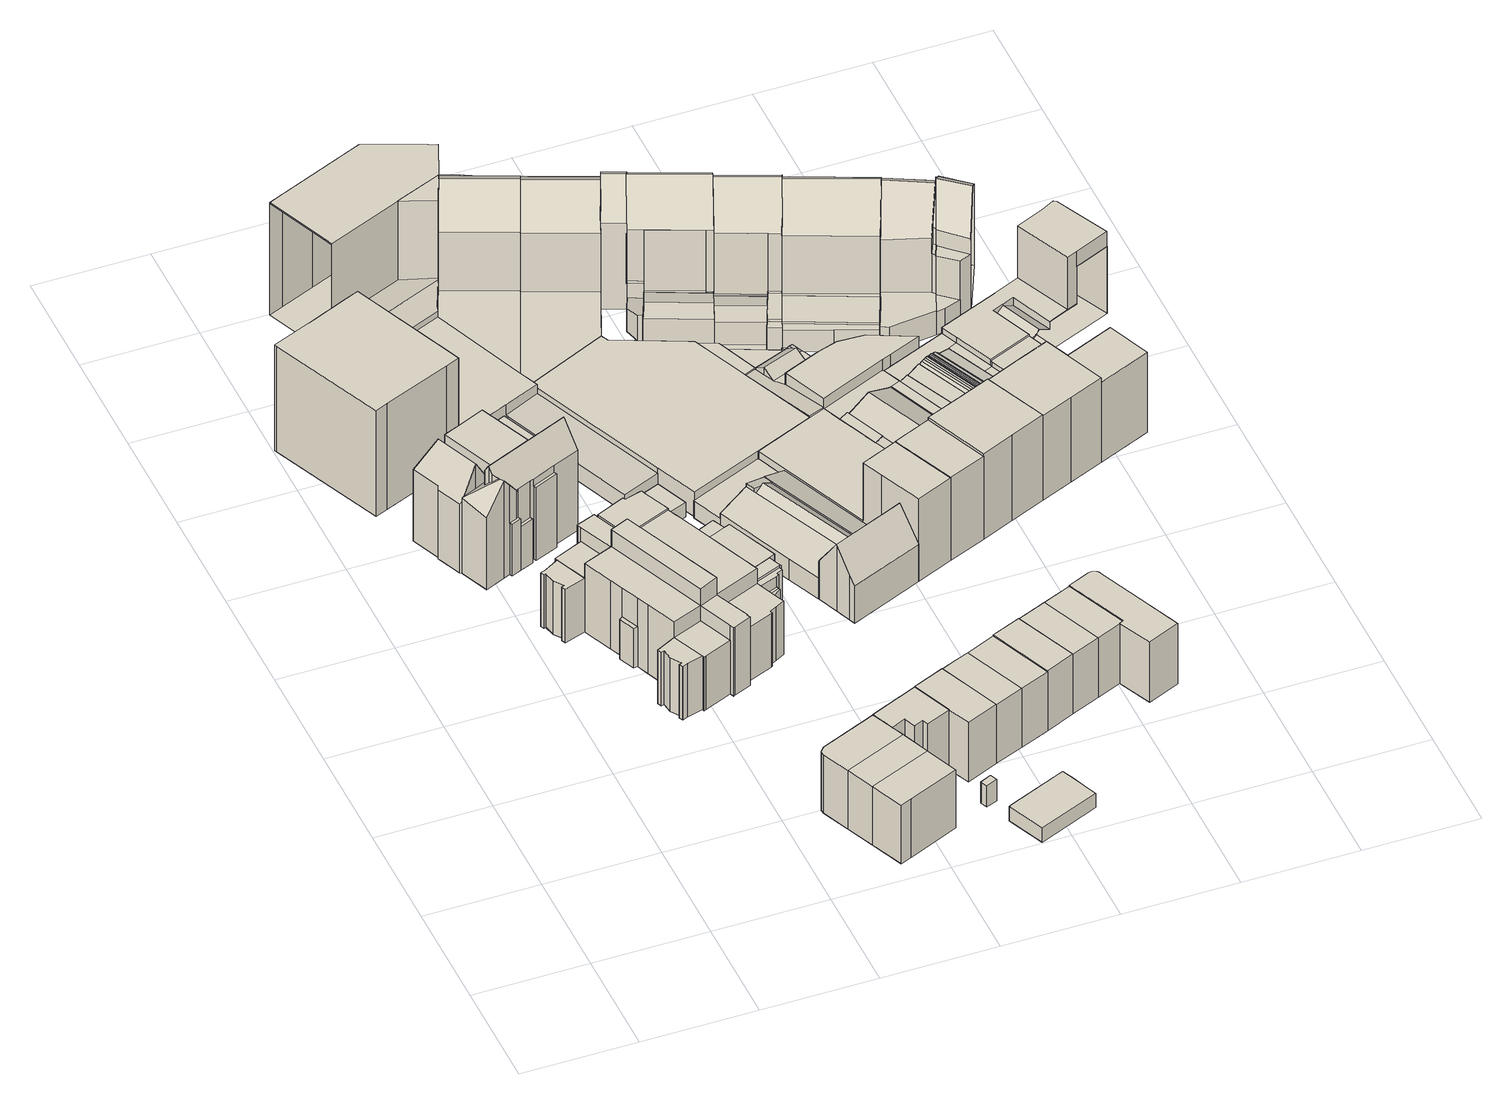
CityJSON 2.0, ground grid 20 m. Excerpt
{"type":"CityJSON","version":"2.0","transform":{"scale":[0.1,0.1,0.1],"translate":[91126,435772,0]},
"CityObjects":{
"building1":{"type":"Building","attributes":{"TerrainHeight":2.74,"bron_tex":"UltraCAM-X 10cm juni 2008","voll_tex":"complete","bron_geo":"Lidar 15-30 punten - nov. 2008","status":"1"},"geometry":[{"type":"MultiSurface","lod":"2","boundaries":[[[0,1,2,3,4,5,6,7]],[[8,9,10,11,12]],[[13,14,9,8]],[[15,16,17,18]],[[1,19,20,21,22,23,24,25,2]],[[26,27,28,29]],[[30,31,32,33]],[[34,35,36]],[[13,8,12]],[[35,37,38,36]],[[34,39,40,41,42,37,35]],[[43,44,45,46]],[[47,48,49,50,51]],[[52,53,54,55,56,57,58,59,60,61,62,63,64,65,66,67]],[[68,7,69,70]],[[0,68,71,72]],[[7,6,38,69]],[[5,4,43,46]],[[4,3,73,74]],[[3,2,75,73]],[[1,0,72,76]],[[20,10,26,77]],[[10,9,78,67]],[[9,14,52,78]],[[14,13,53,52]],[[18,17,61,60]],[[17,16,62,61]],[[16,15,63,62]],[[2,25,59,75]],[[25,24,60,59]],[[24,23,15,18]],[[23,22,64,63]],[[22,21,30,33]],[[21,20,11]],[[79,19,80]],[[19,1,76,80]],[[29,28,31,30]],[[28,27,66,81]],[[27,26,67,66]],[[33,32,65,64]],[[32,31,81,65]],[[34,36,82,57]],[[13,83,42]],[[70,37,84,71]],[[37,83,84]],[[42,41,54,53]],[[41,40,55,54]],[[40,39,56,55]],[[39,34,57,56]],[[45,44,58,85]],[[44,43,74,58]],[[47,51,86,82]],[[51,50,85,86]],[[50,49,46,45]],[[49,48,6,5]],[[48,47,36,38]]]}]},
"building2":{"type":"Building","attributes":{"TerrainHeight":2.88,"bron_tex":"UltraCAM-X 10cm juni 2008","voll_tex":"complete","bron_geo":"Lidar 15-30 punten - nov. 2008","status":"1"},"geometry":[{"type":"MultiSurface","lod":"2","boundaries":[[[87,88,89,90,91,92,93,94,95]],[[96,97,98,99,100,101,102,103]],[[104,105,106,107,108,109,110,111,112,113,114,115,116]],[[95,94,117,118]],[[94,93,119,104]],[[93,92,97,96]],[[92,91,111,120]],[[91,90,112,111]],[[90,89,113,112]],[[89,88,114,113]],[[88,87,115,114]],[[96,103,105,119]],[[102,101,121,122]],[[101,100,123,124]],[[100,99,125,126]],[[99,98,127,128]],[[98,97,120,110]]]}]},
"building3":{"type":"Building","attributes":{"TerrainHeight":2.87,"bron_tex":"UltraCAM-X 10cm juni 2008","voll_tex":"complete","bron_geo":"Lidar 15-30 punten - nov. 2008","status":"1"},"geometry":[{"type":"MultiSurface","lod":"2","boundaries":[[[129,130,131,132,133,134,135,136]],[[137,138,139,140,141,142,143,144]],[[131,130,144,143]],[[130,129,137,144]],[[129,136,138,137]],[[135,134,140,139]],[[133,132,142,141]],[[132,131,143,142]]]}]},
"building4":{"type":"Building","attributes":{"TerrainHeight":2.83,"bron_tex":"UltraCAM-X 10cm juni 2008","voll_tex":"complete","bron_geo":"Lidar 15-30 punten - nov. 2008","status":"1"},"geometry":[{"type":"MultiSurface","lod":"2","boundaries":[[[134,133,145,146]],[[141,140,147,148]],[[134,146,147,140]],[[145,133,141,148]]]}]},
"building5":{"type":"Building","attributes":{"TerrainHeight":2.82,"bron_tex":"UltraCAM-X 10cm juni 2008","voll_tex":"complete","bron_geo":"Lidar 15-30 punten - nov. 2008","status":"1"},"geometry":[{"type":"MultiSurface","lod":"2","boundaries":[[[146,145,149,150,151]],[[148,147,152,153,154]],[[146,151,152,147]],[[151,150,153,152]],[[150,149,154,153]],[[149,145,148,154]]]}]},
"building6":{"type":"Building","attributes":{"TerrainHeight":1.58,"bron_tex":"UltraCAM-X 10cm juni 2008","voll_tex":"complete","bron_geo":"Lidar 15-30 punten - nov. 2008","status":"1"},"geometry":[{"type":"MultiSurface","lod":"2","boundaries":[[[155,156,157,158]],[[159,160,161,162,163,164,165]],[[166,167,168,169,170,171,172,173,174,175]],[[176,177,178,179,180,181,182,183]],[[184,185,186,187,188,189,190,191,192,193]],[[194,195,196,197,198,199]],[[200,201,202,203,204]],[[205,206,207,208,209]],[[210,211,212,213,214,215,216]],[[217,218,219,220,221]],[[222,223,224,225,226,227,228,229,230,231,232,233]],[[234,235,236,237,238,239,240,241]],[[242,243,244,245,246,247,248,249,250,195,194,251]],[[252,253,254,255,256,257,258,259,260,261]],[[262,263,264,265]],[[266,267,268,269,270,271]],[[272,273,274,275,276,277,278,279,280]],[[281,282,283,284,285]],[[286,287,288,289,290,291,292,293,294,295]],[[206,296,297,298,299,207]],[[296,300,301,302,303,304]],[[305,306,307,308,309]],[[310,305,309,311]],[[312,313,314,315,316,317,318,319,320,321,322,323,324,325,326,327,328,329,330,331,332,333,334,335,336,337,338,339,340,341,342,343,344,345,346,347,348,349,350,351,352,353,354,355,356,357,358,359,360,361,362,363,364,365,366,367,368,369,370,371,372,373,374,375,376,377,378,379,380,381,382,383,384,385,386,387,388,389,390,391,392,393,394,395,396,397,398,399,400,401,402,403,404,405,406,407,408,409,410,411]],[[217,221,360,359]],[[221,220,361,360]],[[220,219,362,361]],[[219,218,363,362]],[[155,158,269,268]],[[158,157,223,222]],[[157,156,176,183]],[[156,155,241,240]],[[159,165,337,336]],[[165,164,338,337]],[[164,163,339,338]],[[163,162,340,339]],[[162,161,341,340]],[[161,160,342,341]],[[175,174,359,412]],[[174,173,218,217]],[[173,172,364,363]],[[172,171,365,364]],[[171,170,366,365]],[[170,169,367,366]],[[169,168,368,367]],[[168,167,369,368]],[[295,294,347,346]],[[294,293,348,347]],[[293,292,349,348]],[[292,291,350,349]],[[291,290,310,311]],[[290,289,355,354]],[[289,288,356,355]],[[288,287,357,356]],[[183,182,167,166]],[[182,181,370,369]],[[181,180,371,370]],[[180,179,372,371]],[[179,178,373,372]],[[178,177,374,373]],[[177,176,199,198]],[[207,299,336,335]],[[299,298,160,159]],[[298,297,343,342]],[[297,413,304]],[[184,193,321,320]],[[193,192,322,321]],[[192,191,323,322]],[[191,190,212,211]],[[190,189,330,329]],[[189,188,331,330]],[[188,187,332,331]],[[187,186,333,332]],[[233,232,319,414]],[[232,231,320,319]],[[231,230,185,184]],[[230,229,206,205]],[[229,228,296,206]],[[228,227,300,296]],[[227,226,287,286]],[[226,225,358,357]],[[225,224,412,358]],[[224,223,166,175]],[[234,241,203,202]],[[240,239,194,199]],[[239,238,389,388]],[[238,237,390,389]],[[237,236,265,264]],[[236,235,394,393]],[[235,234,395,394]],[[304,303,344,343]],[[303,302,345,344]],[[302,301,346,345]],[[301,300,286,295]],[[198,197,375,374]],[[197,196,376,375]],[[196,195,377,376]],[[200,204,406,405]],[[202,201,260,259]],[[201,200,405,404]],[[205,209,186,185]],[[209,208,334,333]],[[208,207,335,334]],[[242,251,387,386]],[[251,194,388,387]],[[195,250,378,377]],[[250,249,379,378]],[[249,248,380,379]],[[248,247,381,380]],[[247,246,382,381]],[[246,245,383,382]],[[245,244,384,383]],[[244,243,385,384]],[[243,242,386,385]],[[252,261,403,402]],[[261,260,404,403]],[[259,258,396,395]],[[258,257,397,396]],[[257,256,398,397]],[[256,255,399,398]],[[255,254,400,399]],[[254,253,401,400]],[[253,252,402,401]],[[262,265,393,392]],[[264,263,391,390]],[[263,262,392,391]],[[266,271,408,407]],[[271,270,409,408]],[[268,267,204,203]],[[267,266,407,406]],[[272,280,410,409]],[[280,279,411,410]],[[279,278,312,411]],[[278,277,313,312]],[[277,276,314,313]],[[276,275,282,281]],[[275,274,414,318]],[[274,273,222,233]],[[273,272,270,269]],[[281,285,315,314]],[[285,284,316,315]],[[284,283,317,316]],[[283,282,318,317]],[[309,308,351,415]],[[308,307,352,351]],[[307,306,353,352]],[[306,305,416,353]],[[311,309,415,350]],[[305,310,354,416]],[[210,216,325,324]],[[216,215,326,325]],[[215,214,327,326]],[[214,213,328,327]],[[213,212,329,328]],[[211,210,324,323]]]}]},
"building7":{"type":"Building","attributes":{"TerrainHeight":2.75,"bron_tex":"UltraCAM-X 10cm juni 2008","voll_tex":"complete","bron_geo":"Lidar 15-30 punten - nov. 2008","status":"1"},"geometry":[{"type":"MultiSurface","lod":"2","boundaries":[[[417,418,419,420,421,422,423,424,425]],[[138,426,427,428,429,430,431,432,139]],[[417,425,426,138]],[[423,422,429,428]],[[422,421,430,429]],[[421,420,431,430]],[[420,419,432,431]],[[419,418,139,432]],[[418,417,136,135]]]}]},
"building8":{"type":"Building","attributes":{"TerrainHeight":0.31,"bron_tex":"UltraCAM-X 10cm juni 2008","voll_tex":"complete","bron_geo":"Lidar 15-30 punten - nov. 2008","status":"1"},"geometry":[{"type":"MultiSurface","lod":"2","boundaries":[[[433,434,435,436,437,438,439,440,441,442,443,444,445,446]],[[447,448,449]],[[450,451,452,453,454]],[[451,455,456,457,452]],[[458,459,106,105,460,461,462,463,464,465,466,467,468,469]],[[453,452,470,471]],[[451,450,472,473]],[[452,457,459,470]],[[457,456,122,474]],[[456,455,103,102]],[[455,451,473,475]],[[433,446,462,461]],[[446,445,463,462]],[[445,444,464,463]],[[444,443,465,464]],[[443,442,466,465]],[[442,441,467,466]],[[441,440,468,467]],[[440,439,469,468]],[[439,438,458,469]],[[438,437,476,458]],[[436,435,450,454]],[[435,434,477,478]],[[434,433,479,477]],[[447,449,437,436]],[[449,448,471,476]],[[448,447,454,453]]]}]},
"building9":{"type":"Building","attributes":{"TerrainHeight":2.5,"bron_tex":"UltraCAM-X 10cm juni 2008","voll_tex":"complete","bron_geo":"Lidar 15-30 punten - nov. 2008","status":"1"},"geometry":[{"type":"MultiSurface","lod":"2","boundaries":[[[480,481,482,483,484]],[[485,486,487,488,489]],[[480,484,486,485]],[[484,483,487,486]],[[483,482,488,487]],[[482,481,489,488]],[[481,480,485,489]]]}]},
"building10":{"type":"Building","attributes":{"TerrainHeight":2.73,"bron_tex":"UltraCAM-X 10cm juni 2008","voll_tex":"complete","bron_geo":"Lidar 15-30 punten - nov. 2008","status":"1"},"geometry":[{"type":"MultiSurface","lod":"2","boundaries":[[[127,490,491,492,128]],[[109,493,494,495,110]],[[492,491,494,493]],[[491,490,495,494]],[[490,127,110,495]]]}]},
"building11":{"type":"Building","attributes":{"TerrainHeight":2.51,"bron_tex":"UltraCAM-X 10cm juni 2008","voll_tex":"complete","bron_geo":"Lidar 15-30 punten - nov. 2008","status":"1"},"geometry":[{"type":"MultiSurface","lod":"2","boundaries":[[[496,497,498,499]],[[500,501,502,503]],[[496,499,502,501]],[[499,498,503,502]],[[498,497,500,503]],[[497,496,501,500]]]}]},
"building12":{"type":"Building","attributes":{"TerrainHeight":2.62,"bron_tex":"UltraCAM-X 10cm juni 2008","voll_tex":"complete","bron_geo":"Lidar 15-30 punten - nov. 2008","status":"1"},"geometry":[{"type":"MultiSurface","lod":"2","boundaries":[[[504,505,506,507,508,509]],[[426,510,511,512,428,427]],[[504,509,510,426]],[[509,508,513,514]],[[508,507,512,511]],[[507,506,428,512]],[[506,505,424,423]],[[505,504,425,424]]]}]},
"building13":{"type":"Building","attributes":{"TerrainHeight":3.06,"bron_tex":"UltraCAM-X 10cm juni 2008","voll_tex":"complete","bron_geo":"Lidar 15-30 punten - nov. 2008","status":"1"},"geometry":[{"type":"MultiSurface","lod":"2","boundaries":[[[515,516,517,518,519,520,521]],[[522,523,524,525,526,527,528]],[[515,521,528,527]],[[521,520,522,528]],[[520,519,523,522]],[[519,518,524,523]],[[518,517,525,524]],[[517,516,526,525]],[[516,515,527,526]]]}]},
"building14":{"type":"Building","attributes":{"TerrainHeight":2.71,"bron_tex":"UltraCAM-X 10cm juni 2008","voll_tex":"complete","bron_geo":"Lidar 15-30 punten - nov. 2008","status":"1"},"geometry":[{"type":"MultiSurface","lod":"2","boundaries":[[[514,513,529,530,531]],[[532,533,511,510,534]],[[514,531,534,510]],[[531,530,532,534]],[[529,513,511,533]]]}]},
"building15":{"type":"Building","attributes":{"TerrainHeight":0.77,"bron_tex":"UltraCAM-X 10cm juni 2008","voll_tex":"complete","bron_geo":"Lidar 15-30 punten - nov. 2008","status":"1"},"geometry":[{"type":"MultiSurface","lod":"2","boundaries":[[[122,121,535,536,474]],[[537,538,539,540,541,542,543]],[[538,544,545,539]],[[546,107,106,459,458,547,548,549]],[[474,536,471,459]],[[535,121,124,550]],[[538,537,458,551]],[[537,543,547,458]],[[543,542,548,547]],[[542,541,549,548]],[[541,540,546,549]],[[540,539,552,553]],[[544,538,551,471]],[[539,545,554,552]],[[545,544,536,535]]]}]},
"building16":{"type":"Building","attributes":{"TerrainHeight":2.77,"bron_tex":"UltraCAM-X 10cm juni 2008","voll_tex":"complete","bron_geo":"Lidar 15-30 punten - nov. 2008","status":"1"},"geometry":[{"type":"MultiSurface","lod":"2","boundaries":[[[530,529,555,556]],[[532,557,558,533]],[[530,556,557,532]],[[555,529,533,558]]]}]},
"building17":{"type":"Building","attributes":{"TerrainHeight":2.71,"bron_tex":"UltraCAM-X 10cm juni 2008","voll_tex":"complete","bron_geo":"Lidar 15-30 punten - nov. 2008","status":"1"},"geometry":[{"type":"MultiSurface","lod":"2","boundaries":[[[559,560,561,562,563]],[[561,564,565,566,562]],[[567,568,569,570]],[[571,572,568,567]],[[573,574,575,576,577]],[[578,579,580,581]],[[582,583,584,585,586,587,588]],[[589,590,591,592,593,594,595]],[[593,592,596,597]],[[598,599,600,601]],[[602,603,604,605,606,607,608,609]],[[559,610,592,591]],[[611,563,586,585]],[[612,611,580,579]],[[610,612,596,592]],[[563,562,613,614]],[[561,560,607,615]],[[560,559,616,607]],[[562,566,604,613]],[[566,565,605,604]],[[565,564,606,605]],[[564,561,615,606]],[[573,577,609,608]],[[576,575,617,602]],[[574,573,608,618]],[[619,581,569]],[[582,588,575,620]],[[588,587,603,617]],[[587,586,614,603]],[[585,584,581,580]],[[584,583,570,569]],[[583,582,601,600]],[[589,595,621,574]],[[594,593,572,571]],[[591,590,622,616]],[[590,589,618,622]],[[593,623,572]],[[597,596,579,578]],[[598,601,620,621]],[[600,624,570]],[[625,599,571]],[[599,598,595,594]],[[567,624,626]],[[619,568,578]],[[625,567,626]],[[568,623,597]]]}]},
"building18":{"type":"Building","attributes":{"TerrainHeight":0.87,"bron_tex":"UltraCAM-X 10cm juni 2008","voll_tex":"complete","bron_geo":"Lidar 15-30 punten - nov. 2008","status":"1"},"geometry":[{"type":"MultiSurface","lod":"2","boundaries":[[[550,124,123,627,628]],[[553,552,629,630,631,632]],[[552,554,633,634,629]],[[635,636,108,107,546,637,638,639]],[[628,627,636,640]],[[553,632,637,546]],[[632,631,638,637]],[[631,630,639,638]],[[641,634,642]],[[634,633,640,635]],[[633,554,550,628]]]}]},
"building19":{"type":"Building","attributes":{"TerrainHeight":2.51,"bron_tex":"UltraCAM-X 10cm juni 2008","voll_tex":"complete","bron_geo":"Lidar 15-30 punten - nov. 2008","status":"1"},"geometry":[{"type":"MultiSurface","lod":"2","boundaries":[[[643,644,645,646]],[[557,647,648,558]],[[643,646,647,557]],[[646,645,649,650]],[[645,644,558,648]],[[644,643,556,555]]]}]},
"building20":{"type":"Building","attributes":{"TerrainHeight":2.6,"bron_tex":"UltraCAM-X 10cm juni 2008","voll_tex":"complete","bron_geo":"Lidar 15-30 punten - nov. 2008","status":"1"},"geometry":[{"type":"MultiSurface","lod":"2","boundaries":[[[650,649,651,652]],[[647,653,654,648]],[[650,652,653,647]],[[651,649,648,654]]]}]},
"building21":{"type":"Building","attributes":{"TerrainHeight":2.97,"bron_tex":"UltraCAM-X 10cm juni 2008","voll_tex":"complete","bron_geo":"Lidar 15-30 punten - nov. 2008","status":"1"},"geometry":[{"type":"MultiSurface","lod":"2","boundaries":[[[655,656,657,658,659]],[[603,660,661,604]],[[655,659,662,663]],[[658,657,604,661]],[[657,656,614,604]],[[656,655,603,614]]]}]},
"building22":{"type":"Building","attributes":{"TerrainHeight":2.03,"bron_tex":"UltraCAM-X 10cm juni 2008","voll_tex":"complete","bron_geo":"Lidar 15-30 punten - nov. 2008","status":"1"},"geometry":[{"type":"MultiSurface","lod":"2","boundaries":[[[664,665,666,667,668,669,670]],[[126,125,671,672,673,674,675,676,677]],[[678,679,680,681]],[[682,681,683,684,685]],[[686,687,688]],[[689,690,691,692]],[[693,694,685,695,696]],[[697,682,694,693]],[[698,699,700,701]],[[702,703,704,705]],[[706,707,708,709,678,710]],[[711,678,681,712]],[[701,711,712,697]],[[108,636,713,714,715,716,717,718,719,720,602,609,493,109]],[[721,670,704,703]],[[664,721,680,679]],[[670,669,716,715]],[[669,668,717,716]],[[668,667,718,717]],[[667,722,723,724]],[[722,666,725,723]],[[666,665,726,727]],[[665,664,709,708]],[[126,677,627,123]],[[677,676,713,636]],[[676,675,728,713]],[[675,729,700,699]],[[729,730,706]],[[674,673,602,731]],[[673,672,577,576]],[[672,671,493,609]],[[671,125,128,492]],[[681,680,703,702]],[[685,684,732,733]],[[684,683,734,732]],[[683,681,702,705]],[[687,686,735,736]],[[688,687,689,692]],[[690,689,736,737]],[[693,696,686,738]],[[696,695,714,735]],[[695,685,733,714]],[[694,739,685]],[[697,693,738,688]],[[694,682,739]],[[699,698,737,728]],[[698,701,691,690]],[[701,700,706,710]],[[705,704,715,734]],[[709,679,678]],[[708,707,731,720]],[[707,730,674]],[[712,681,682]],[[678,711,740]],[[701,697,692,691]],[[712,682,697]],[[711,701,710,740]]]}]},
"building23":{"type":"Building","attributes":{"TerrainHeight":2.29,"bron_tex":"UltraCAM-X 10cm juni 2008","voll_tex":"complete","bron_geo":"Lidar 15-30 punten - nov. 2008","status":"1"},"geometry":[{"type":"MultiSurface","lod":"2","boundaries":[[[673,663,662,741,742,674]],[[602,720,743,660,603]],[[673,674,731,602]],[[674,742,720,731]],[[742,744,745,726]],[[746,747,748,749]],[[744,746,749,750]],[[751,752,753,754]],[[747,751,754,755]],[[752,741,756,753]],[[663,673,602,603]]]}]},
"building24":{"type":"Building","attributes":{"TerrainHeight":2.61,"bron_tex":"UltraCAM-X 10cm juni 2008","voll_tex":"complete","bron_geo":"Lidar 15-30 punten - nov. 2008","status":"1"},"geometry":[{"type":"MultiSurface","lod":"2","boundaries":[[[652,651,757,758,759]],[[653,760,761,762,654]],[[652,759,760,653]],[[757,651,654,762]]]}]},
"building25":{"type":"Building","attributes":{"TerrainHeight":2.88,"bron_tex":"UltraCAM-X 10cm juni 2008","voll_tex":"complete","bron_geo":"Lidar 15-30 punten - nov. 2008","status":"1"},"geometry":[{"type":"MultiSurface","lod":"2","boundaries":[[[763,764,765,766]],[[660,743,767,661]],[[763,766,741,662]],[[765,764,661,767]],[[764,763,659,658]]]}]},
"building26":{"type":"Building","attributes":{"TerrainHeight":1.17,"bron_tex":"UltraCAM-X 10cm juni 2008","voll_tex":"complete","bron_geo":"Lidar 15-30 punten - nov. 2008","status":"1"},"geometry":[{"type":"MultiSurface","lod":"2","boundaries":[[[768,769,770,771,772]],[[773,774,775,776]],[[772,771,777,778]],[[642,779,774,773]],[[780,781,782,783]],[[783,782,784,785]],[[786,787,788,789]],[[790,791,792,793]],[[794,795,796,797]],[[797,796,798,799]],[[800,801,802,803,804]],[[805,806,807,808,809,810,635,639,811]],[[780,803,812,813]],[[783,814,803]],[[782,781,815,816]],[[781,780,813,817]],[[783,785,804,814]],[[785,818,791,790]],[[818,784,795,794]],[[784,782,816,819]],[[769,768,810,820]],[[768,772,821,779]],[[771,770,822,823]],[[824,769,786,789]],[[825,824,793,792]],[[770,825,799,798]],[[773,776,630,826]],[[776,775,811,639]],[[775,774,827,811]],[[828,778,811,827]],[[772,829,821]],[[778,777,805,811]],[[777,771,823,830]],[[773,826,629]],[[774,829,828]],[[779,642,635,810]],[[787,786,820,831]],[[789,788,790,793]],[[788,787,800,804]],[[792,832,797,799]],[[832,791,794,797]],[[796,795,833,834]],[[798,796,834,835]],[[801,800,831,809]],[[803,802,836,812]],[[802,801,809,836]]]}]},
"building27":{"type":"Building","attributes":{"TerrainHeight":2.41,"bron_tex":"UltraCAM-X 10cm juni 2008","voll_tex":"complete","bron_geo":"Lidar 15-30 punten - nov. 2008","status":"1"},"geometry":[{"type":"MultiSurface","lod":"2","boundaries":[[[837,838,839,840,841,842,843,844,845,846,847,848,849,850,851]],[[852,853,854,762,761,760,855,856,857,858,859,860,861,862,863]],[[837,851,855,760]],[[851,850,856,855]],[[850,849,857,856]],[[849,848,858,857]],[[848,847,859,858]],[[847,846,860,859]],[[846,845,861,860]],[[845,844,862,861]],[[844,843,863,862]],[[843,842,852,863]],[[842,841,853,852]],[[841,840,854,853]],[[840,839,762,854]],[[839,838,758,757]],[[838,837,759,758]]]}]},
"building28":{"type":"Building","attributes":{"TerrainHeight":2.33,"bron_tex":"UltraCAM-X 10cm juni 2008","voll_tex":"complete","bron_geo":"Lidar 15-30 punten - nov. 2008","status":"1"},"geometry":[{"type":"MultiSurface","lod":"2","boundaries":[[[750,749,748,864,865]],[[726,745,866,867,868,727]],[[867,869,870,871,868]],[[753,756,872,873,870,869,874]],[[755,754,753,875,876]],[[877,878,879,880]],[[881,882,878,877]],[[720,719,883,884,743]],[[885,886,887,725]],[[886,885,719,888]],[[889,890,891,892]],[[890,889,888,893]],[[894,873,895,890]],[[873,894,893,883]],[[896,865,866]],[[865,864,897,881]],[[864,898,876]],[[727,899,887,725]],[[899,868,900,889]],[[867,901,880]],[[902,866,881]],[[896,745,750]],[[868,871,903,900]],[[871,894,890,903]],[[894,870,904,905]],[[869,867,880,879]],[[906,869,879]],[[874,907,882]],[[870,873,908,904]],[[755,898,748]],[[876,875,882,897]],[[875,909,874]],[[877,901,910]],[[906,878,911]],[[902,877,910]],[[878,907,911]]]}]},
"building29":{"type":"Building","attributes":{"TerrainHeight":2.89,"bron_tex":"UltraCAM-X 10cm juni 2008","voll_tex":"complete","bron_geo":"Lidar 15-30 punten - nov. 2008","status":"1"},"geometry":[{"type":"MultiSurface","lod":"2","boundaries":[[[912,913,914,915,916,917]],[[883,918,919,767,743,884]],[[912,917,872,756]],[[917,916,873,872]],[[916,915,920,921]],[[915,914,919,918]],[[914,913,767,919]],[[913,912,766,765]]]}]},
"building30":{"type":"Building","attributes":{"TerrainHeight":1.65,"bron_tex":"UltraCAM-X 10cm juni 2008","voll_tex":"complete","bron_geo":"Lidar 15-30 punten - nov. 2008","status":"1"},"geometry":[{"type":"MultiSurface","lod":"2","boundaries":[[[823,822,922,923,924]],[[830,823,924,925]],[[816,815,926,927]],[[819,816,927,928]],[[835,834,929,930]],[[834,833,931,929]],[[932,933,934,935]],[[936,937,938,939]],[[940,941,942,943]],[[944,945,946,806,805]],[[927,947,948]],[[926,815,817,949]],[[819,928,931,833]],[[950,927,948]],[[924,923,951,952]],[[923,922,953,951]],[[954,822,835,930]],[[922,954,943,942]],[[830,925,944,805]],[[925,924,952,955]],[[950,935,928]],[[932,947,926]],[[935,934,941,940]],[[934,933,938,956]],[[933,932,939,938]],[[936,939,949,957]],[[938,937,958,959]],[[937,936,957,946]],[[960,943,930,929]],[[940,960,929,931]],[[942,941,961,962]]]}]},
"building31":{"type":"Building","attributes":{"TerrainHeight":2.01,"bron_tex":"UltraCAM-X 10cm juni 2008","voll_tex":"complete","bron_geo":"Lidar 15-30 punten - nov. 2008","status":"1"},"geometry":[{"type":"MultiSurface","lod":"2","boundaries":[[[952,951,953,963,964,965]],[[955,952,965,966,967]],[[959,958,968,969,970]],[[956,938,971,972]],[[962,961,973,974]],[[975,976,977,978,946,945,944,979]],[[965,964,980,981]],[[964,963,982,976]],[[963,953,962,974]],[[955,967,979,944]],[[967,966,975,979]],[[966,983,984,985]],[[983,965,981,984]],[[970,969,977,986]],[[969,968,978,977]],[[968,958,946,978]],[[956,972,973,961]],[[972,971,986,987]],[[971,938,959,970]],[[974,973,987,982]]]}]},
"building32":{"type":"Building","attributes":{"TerrainHeight":2.53,"bron_tex":"UltraCAM-X 10cm juni 2008","voll_tex":"complete","bron_geo":"Lidar 15-30 punten - nov. 2008","status":"1"},"geometry":[{"type":"MultiSurface","lod":"2","boundaries":[[[988,989,990,991,992]],[[725,887,993,994,995,988,992,996,997,724]],[[892,891,998,999]],[[890,895,1000,1001,1002,1003,1004,1005,1006]],[[989,1007,1008,1009,990]],[[1010,1006,1011,1012]],[[1013,1014,1007,988]],[[1015,1016,1017,1018]],[[1019,1020,1021,1022]],[[1023,1019,1022,1024]],[[1025,1023,1024,1026]],[[1027,1025,1026,1028]],[[1029,1027,1028,1030]],[[1031,1029,1030,1032]],[[1033,1031,1032,1034]],[[1035,1033,1034,1036]],[[1037,1035,1036,1038]],[[1039,1037,1038,1040]],[[1041,1039,1040,1042]],[[1043,1044,1013,1045]],[[718,1046,1047,1048,1049,883,719]],[[1016,1015,1050,994]],[[1015,1051,1020]],[[1018,1017,1005,1052]],[[1020,1019,1053,1050]],[[1022,1021,1052,1054]],[[1021,1051,1018]],[[1019,1023,1055,1053]],[[1024,1022,1056,1057]],[[1023,1025,1058,1059]],[[1026,1024,1057,1060]],[[1025,1061,1062,1058]],[[1061,1027,1063,1064]],[[1065,1026,1060,1066]],[[1028,1065,1067,1068]],[[1027,1029,1069,1063]],[[1030,1028,1068,1070]],[[1029,1031,1071,1069]],[[1032,1072,1073,1074]],[[1072,1030,1070,1075]],[[1076,1033,1077,1078]],[[1031,1076,1079,1071]],[[1034,1032,1074,1080]],[[1033,1035,1081,1077]],[[1036,1034,1080,1082]],[[1083,1037,1084,1085]],[[1035,1083,1086,1087]],[[1038,1036,1082,1088]],[[1037,1089,1090,1084]],[[1089,1039,1091,1092]],[[1040,1038,1088,1093]],[[1039,1041,1094,1091]],[[1041,1095,1045]],[[1042,1040,1093,1096]],[[1045,1013,995,1094]],[[1097,1044,1014]],[[1044,1043,1096,1098]],[[1043,1095,1042]],[[992,991,1047,1099]],[[991,990,1100,1047]],[[989,988,1101,1102]],[[725,724,718,719]],[[724,997,1046,718]],[[997,996,1103,1104]],[[996,992,1099,1105]],[[1092,1086,1085,1090]],[[1087,1079,1078,1081]],[[1064,1055,1059,1062]],[[1106,887,892]],[[1106,999,993]],[[999,998,1006,1010]],[[998,1107,1006]],[[890,1107,891]],[[1054,1067,1066,1056]],[[1075,1004,1098,1073]],[[1108,1003,1007]],[[1003,1002,1008,1007]],[[1002,1001,1109,1110]],[[1001,1000,1111,1109]],[[1000,895,883,1049]],[[990,1009,1112,1100]],[[1009,1008,1113,1114]],[[1007,989,1102,1115]],[[1010,1012,994,993]],[[1012,1011,1017,1016]],[[1011,1116,1005]],[[1013,988,995]],[[988,1007,1115,1101]],[[1108,1014,1004]]]}]},
"building33":{"type":"Building","attributes":{"TerrainHeight":3.06,"bron_tex":"UltraCAM-X 10cm juni 2008","voll_tex":"complete","bron_geo":"Lidar 15-30 punten - nov. 2008","status":"1"},"geometry":[{"type":"MultiSurface","lod":"2","boundaries":[[[921,920,1117,1118,1119,1120,1121,1122]],[[1123,1124,1125,918,883,1049,1048]],[[1109,1111,1049,1048]],[[1126,1122,1127,1128]],[[921,1126,1128,908]],[[1129,1121,1130,1131]],[[1122,1129,1132,1127]],[[1121,1120,1133,1134]],[[1120,1119,1135,1123]],[[1119,1118,1124,1135]],[[1118,1117,1125,1124]],[[1117,920,918,1125]]]}]},
"building34":{"type":"Building","attributes":{"TerrainHeight":2.49,"bron_tex":"UltraCAM-X 10cm juni 2008","voll_tex":"complete","bron_geo":"Lidar 15-30 punten - nov. 2008","status":"1"},"geometry":[{"type":"MultiSurface","lod":"2","boundaries":[[[1136,1137,1138,1139,1140,1141]],[[984,980,1142,1143,1144]],[[985,984,1144,1145,1146]],[[1147,1148,1149,1150,1151]],[[1152,1153,1154]],[[1155,1156,1157,1158,977,976,975]],[[1137,1136,982,977]],[[1140,1139,1159,1160]],[[1139,1138,1158,1157]],[[1138,1137,977,1158]],[[1142,980,976,982]],[[1144,1161,1152,1162]],[[1161,1143,1147,1151]],[[1143,1142,1136,1141]],[[985,1146,1155,975]],[[1146,1145,1163,1164]],[[1165,1144,1162]],[[1150,1149,1166,1167]],[[1149,1148,1168,1166]],[[1148,1147,1141,1140]],[[1154,1169,1145,1170]],[[1169,1154,1171,1172]],[[1165,1154,1170]],[[1154,1153,1173,1171]],[[1153,1152,1151,1150]]]}]},
"building35":{"type":"Building","attributes":{"TerrainHeight":3.11,"bron_tex":"UltraCAM-X 10cm juni 2008","voll_tex":"complete","bron_geo":"Lidar 15-30 punten - nov. 2008","status":"1"},"geometry":[{"type":"MultiSurface","lod":"2","boundaries":[[[1174,1175,1176,1177]],[[1178,1179,1180,1181,1182,1183,1134,1133,1184]],[[1185,1186,1187,1188]],[[1189,1190,1191,1124,1123,1048,1047]],[[1110,1109,1048,1192]],[[1114,1113,1192,1112]],[[1174,1177,1178,1184]],[[1176,1175,1124,1191]],[[1175,1174,1135,1124]],[[1182,1181,1188,1187]],[[1181,1180,1185,1188]],[[1184,1133,1123,1135]],[[1193,1183,991,990]],[[1194,1193,990,1008]]]}]},
"building36":{"type":"Building","attributes":{"TerrainHeight":2.7,"bron_tex":"UltraCAM-X 10cm juni 2008","voll_tex":"complete","bron_geo":"Lidar 15-30 punten - nov. 2008","status":"1"},"geometry":[{"type":"MultiSurface","lod":"2","boundaries":[[[1160,1159,1195,1196]],[[1164,1163,1197]],[[1167,1166,1168,1198,1199]],[[1172,1171,1200,1201,1202]],[[1171,1173,1203,1200]],[[1204,1205,1206,1157,1156,1155,1207]],[[1196,1195,1206,1208]],[[1195,1159,1157,1206]],[[1164,1197,1207,1155]],[[1199,1198,1208,1205]],[[1198,1168,1160,1196]],[[1172,1202,1197,1163]],[[1202,1201,1204,1207]],[[1201,1200,1209,1210]],[[1200,1203,1211,1209]],[[1203,1173,1167,1199]]]}]},
"building37":{"type":"Building","attributes":{"TerrainHeight":2.78,"bron_tex":"UltraCAM-X 10cm juni 2008","voll_tex":"complete","bron_geo":"Lidar 15-30 punten - nov. 2008","status":"1"},"geometry":[{"type":"MultiSurface","lod":"2","boundaries":[[[1212,1213,1214,1215,1216,1217,1218]],[[1219,1220,1221,1222,1223]],[[1224,1225,1226,1227,1228,1229,1230,1231,1232,1233,1234,1235]],[[1236,1237,1238,1239,1240]],[[1240,1239,1241,1242]],[[1243,1244,1245,1246,1247,1189,1047,1046,1248,1249,1250]],[[1104,1103,1105,1046]],[[1251,1217,1252]],[[1217,1216,1244,1243]],[[1216,1215,1253,1244]],[[1215,1214,1219,1223]],[[1214,1213,1225,1224]],[[1213,1212,1226,1225]],[[1223,1222,1245,1253]],[[1220,1219,1224,1235]],[[1239,1238,1254]],[[1238,1237,1187,1186]],[[1241,1239,1254,1255]],[[1228,1227,1248,1046]],[[1235,1234,1256,1257]],[[1234,1233,1258,1256]],[[1233,1232,1242,1241]],[[1232,1259,1240,1242]],[[1259,1231,1236,1240]],[[1231,1230,1237,1236]],[[1230,1229,1183,1182]],[[1260,1228,997,992]],[[1229,1260,992,991]]]}]}
},
"vertices":[
[200,924,197],[203,916,212],[353,979,212],[348,992,189],[341,1007,163],[298,989,163],[222,957,163],[212,953,163],[214,895,198],[218,889,198],[229,894,182],[246,901,157],[222,957,148],[162,924,154],[183,874,146],[277,914,149],[279,909,149],[320,926,149],[318,931,149],[206,909,199],[242,899,163],[246,901,163],[270,911,163],[277,914,163],[318,931,163],[365,950,163],[229,894,105],[231,889,105],[248,896,105],[246,901,105],[246,901,89],[248,896,89],[272,906,89],[270,911,89],[121,1023,145],[160,1016,201],[184,1049,142],[191,940,201],[222,957,142],[142,972,146],[141,969,141],[159,926,141],[162,924,146],[341,1007,134],[303,1099,134],[259,1081,134],[298,989,134],[184,1049,175],[222,957,175],[298,989,175],[259,1081,175],[208,1059,175],[183,874,0],[162,924,0],[159,926,0],[141,969,0],[142,972,0],[121,1023,0],[303,1099,0],[365,950,0],[318,931,0],[320,926,0],[279,909,0],[277,914,0],[270,911,0],[272,906,0],[231,889,0],[229,894,0],[211,951,165],[212,953,161],[211,951,163],[211,951,149],[200,924,168],[348,992,0],[341,1007,0],[353,979,0],[203,916,177],[242,899,105],[218,889,0],[216,906,190],[206,909,184],[248,896,0],[184,1049,0],[167,927,154],[191,940,151],[259,1081,0],[208,1059,0],
[3,1300,215],[5,1296,215],[90,1097,215],[112,1107,215],[230,1155,215],[254,1165,215],[169,1369,215],[145,1359,215],[72,1328,215],[169,1369,58],[254,1165,58],[349,1205,58],[411,1230,58],[406,1242,58],[397,1264,58],[329,1435,58],[205,1384,58],[145,1359,0],[205,1384,0],[329,1435,0],[397,1264,0],[406,1242,0],[411,1230,0],[349,1205,0],[230,1155,0],[112,1107,0],[90,1097,0],[5,1296,0],[3,1300,0],[72,1328,0],[145,1359,67],[72,1328,67],[169,1369,0],[254,1165,0],[397,1264,48],[329,1435,48],[406,1242,47],[397,1264,47],[411,1230,51],[406,1242,51],[349,1205,36],[411,1230,40],
[473,209,119],[467,203,119],[465,200,119],[466,192,119],[486,144,119],[597,190,119],[588,211,119],[571,250,119],[473,209,0],[571,250,0],[588,211,0],[597,190,0],[486,144,0],[466,192,0],[465,200,0],[467,203,0],
[507,95,119],[617,141,119],[617,141,0],[507,95,0],
[532,37,119],[552,45,119],[641,83,119],[641,83,0],[552,45,0],[532,37,0],
[338,746,175],[413,566,174],[446,581,174],[370,760,175],[549,783,38],[587,692,38],[586,710,38],[575,723,38],[573,740,38],[563,753,38],[561,769,38],[446,581,109],[472,521,109],[521,541,109],[522,542,109],[521,546,109],[533,552,109],[549,561,109],[546,568,109],[531,604,109],[527,614,109],[413,566,139],[438,506,139],[441,499,139],[444,501,139],[474,513,139],[471,520,139],[472,521,139],[446,581,139],[457,779,74],[461,771,74],[526,800,74],[523,807,74],[513,803,74],[511,805,74],[506,803,74],[470,788,74],[464,786,74],[465,783,74],[361,545,109],[385,488,109],[386,484,109],[390,486,109],[438,506,109],[413,566,109],[260,785,110],[262,781,110],[285,725,110],[338,746,110],[312,807,110],[461,771,87],[470,750,87],[539,779,87],[529,801,87],[526,800,87],[466,797,61],[470,788,61],[506,803,61],[503,810,61],[503,812,61],[502,812,61],[482,808,61],[531,604,69],[546,568,69],[548,569,69],[544,589,69],[532,605,69],[370,760,140],[446,581,140],[527,614,140],[525,617,140],[520,629,140],[517,637,140],[508,658,140],[470,750,140],[461,771,140],[457,779,140],[453,789,140],[451,793,140],[285,725,140],[307,673,140],[317,650,140],[330,619,140],[339,597,140],[361,545,140],[413,566,140],[338,746,140],[326,527,109],[329,520,109],[334,521,109],[337,502,109],[349,485,109],[344,483,109],[347,477,109],[348,477,109],[357,480,109],[330,529,109],[227,763,109],[230,756,109],[234,758,109],[238,738,109],[250,722,109],[245,720,109],[248,713,109],[285,725,109],[262,781,109],[237,767,109],[311,646,81],[323,618,81],[330,619,81],[317,650,81],[309,814,139],[312,807,139],[338,746,139],[370,760,139],[345,820,139],[342,827,139],[345,820,143],[370,760,143],[451,793,143],[447,804,143],[431,840,143],[429,847,143],[426,846,143],[398,838,143],[396,842,143],[431,840,85],[447,804,85],[449,805,85],[445,825,85],[434,841,85],[517,637,83],[520,629,83],[528,633,83],[530,630,83],[535,632,83],[572,647,83],[577,650,83],[575,653,83],[586,657,83],[584,664,83],[508,658,87],[577,688,87],[587,692,87],[549,783,87],[517,637,87],[584,664,87],[587,665,86],[583,673,86],[577,688,86],[537,626,61],[538,623,61],[558,627,60],[575,639,61],[574,642,61],[535,632,61],[572,647,61],[426,846,0],[429,847,0],[431,840,0],[434,841,0],[445,825,0],[449,805,0],[447,804,0],[453,789,0],[457,779,0],[465,783,0],[464,786,0],[470,788,0],[466,797,0],[482,808,0],[502,812,0],[503,812,0],[503,810,0],[506,803,0],[511,805,0],[513,803,0],[523,807,0],[526,800,0],[529,801,0],[539,779,0],[549,783,0],[561,769,0],[563,753,0],[573,740,0],[575,723,0],[586,710,0],[587,692,0],[577,688,0],[583,673,0],[587,665,0],[584,664,0],[586,657,0],[575,653,0],[577,650,0],[572,647,0],[575,639,0],[558,627,0],[538,623,0],[535,632,0],[530,630,0],[528,633,0],[520,629,0],[525,617,0],[531,604,0],[532,605,0],[544,589,0],[548,569,0],[546,568,0],[549,561,0],[533,552,0],[521,546,0],[522,542,0],[521,541,0],[472,521,0],[471,520,0],[474,513,0],[444,501,0],[441,499,0],[438,506,0],[390,486,0],[386,484,0],[385,488,0],[357,480,0],[348,477,0],[347,477,0],[344,483,0],[349,485,0],[337,502,0],[334,521,0],[329,520,0],[326,527,0],[330,529,0],[361,545,0],[339,597,0],[330,619,0],[323,618,0],[311,646,0],[317,650,0],[307,673,0],[285,725,0],[248,713,0],[245,720,0],[250,722,0],[238,738,0],[234,758,0],[230,756,0],[227,763,0],[237,767,0],[262,781,0],[260,785,0],[312,807,0],[309,814,0],[342,827,0],[345,820,0],[396,842,0],[398,838,0],[527,614,0],[542,673,87],[451,793,0],[574,642,0],[537,626,0],
[571,250,120],[588,211,120],[613,222,120],[621,201,120],[637,208,120],[641,198,120],[683,215,120],[684,216,120],[655,286,120],[655,286,0],[684,216,0],[683,215,0],[641,198,0],[637,208,0],[621,201,0],[613,222,0],
[116,1598,229],[162,1487,229],[168,1472,229],[300,1527,229],[381,1560,229],[408,1627,229],[407,1627,229],[393,1633,229],[376,1640,229],[356,1648,229],[295,1673,229],[275,1665,229],[201,1634,229],[141,1609,229],[300,1527,230],[357,1503,230],[381,1560,230],[168,1472,69],[186,1428,74],[355,1498,74],[357,1503,73],[300,1527,69],[205,1384,69],[329,1435,69],[332,1444,70],[408,1627,0],[332,1444,0],[162,1487,0],[116,1598,0],[141,1609,0],[201,1634,0],[275,1665,0],[295,1673,0],[356,1648,0],[376,1640,0],[393,1633,0],[407,1627,0],[355,1498,0],[357,1503,0],[168,1472,67],[186,1428,71],[332,1444,48],[205,1384,67],[381,1560,0],[162,1487,227],[168,1472,227],[116,1598,227],
[699,123,43],[704,111,43],[724,119,43],[719,132,43],[718,132,43],[699,123,0],[718,132,0],[719,132,0],[724,119,0],[704,111,0],
[351,1201,36],[448,962,36],[512,986,40],[512,986,0],[448,962,0],[351,1201,0],
[453,952,29],[475,896,29],[531,918,29],[508,974,29],[475,896,0],[453,952,0],[508,974,0],[531,918,0],
[655,286,121],[684,216,121],[683,215,121],[700,176,121],[756,200,121],[710,309,121],[710,309,0],[756,200,0],[700,176,0],[756,200,120],[710,309,120],
[724,68,29],[752,2,29],[859,47,29],[849,71,29],[840,93,29],[831,114,29],[729,71,29],[831,114,0],[840,93,0],[849,71,0],[859,47,0],[752,2,0],[724,68,0],[729,71,0],
[807,221,120],[761,330,120],[738,321,120],[761,330,0],[807,221,0],[738,321,0],
[474,1454,48],[357,1503,48],[408,1627,167],[382,1565,218],[499,1517,218],[524,1579,166],[493,1592,166],[467,1602,166],[444,1612,167],[357,1503,167],[474,1454,167],[524,1579,0],[444,1612,0],[467,1602,0],[493,1592,0],[474,1454,47],[382,1565,0],[499,1517,217],[524,1579,165],[474,1454,166],
[858,242,120],[812,352,120],[812,352,0],[858,242,0],
[648,662,76],[649,660,81],[663,625,136],[790,679,136],[775,716,75],[674,598,92],[678,588,76],[806,642,76],[641,872,70],[716,700,70],[733,708,57],[659,880,57],[623,864,57],[698,693,57],[542,911,35],[564,858,34],[693,913,34],[671,965,35],[544,912,35],[716,700,63],[719,693,63],[737,700,58],[733,708,58],[652,895,61],[659,880,61],[733,708,61],[737,700,61],[775,716,47],[759,753,47],[693,913,46],[564,858,44],[623,720,43],[648,662,43],[701,685,64],[698,693,64],[623,864,64],[616,880,64],[719,693,64],[716,700,64],[616,880,71],[623,864,71],[659,880,60],[652,895,60],[671,965,0],[759,753,0],[806,642,0],[678,588,0],[674,598,0],[649,660,0],[542,911,0],[544,912,0],[701,685,76],[737,700,76],[719,693,76],[790,679,0],[775,716,0],[663,625,0],[648,662,0],[693,913,0],[564,858,0],[731,707,59],[652,895,34],[616,880,34],[623,720,0],[707,697,64],[652,877,62],[637,870,67],[641,872,65],
[548,1306,47],[588,1407,47],[614,1469,217],[639,1532,165],[601,1547,165],[569,1560,165],[588,1407,166],[593,1420,176],[593,1420,0],[548,1306,0],[569,1560,0],[601,1547,0],[639,1532,0],[588,1407,0],[609,1458,208],[593,1420,175],
[812,352,122],[858,242,122],[909,264,122],[863,373,122],[863,373,0],[909,264,0],[909,264,121],[863,373,121],
[960,285,121],[914,394,121],[914,394,0],[960,285,0],
[759,753,168],[775,716,168],[806,642,168],[870,669,168],[823,780,168],[823,780,0],[870,669,0],[823,780,51],[759,753,51],
[769,1096,72],[801,1019,72],[920,1069,72],[992,1099,72],[917,1133,72],[870,1135,72],[838,1125,72],[512,986,51],[544,912,51],[671,965,51],[774,1008,51],[677,1240,51],[554,1294,51],[548,1306,51],[756,1112,48],[769,1096,48],[826,1120,48],[819,1137,48],[811,1156,48],[831,1142,48],[826,1156,48],[823,1161,48],[814,1180,41],[799,1186,41],[803,1175,41],[799,1186,37],[711,1225,37],[741,1150,37],[803,1175,37],[809,1178,49],[817,1159,49],[816,1179,48],[814,1180,48],[803,1175,48],[711,1225,48],[677,1240,48],[718,1141,48],[741,1150,48],[819,1137,44],[826,1120,44],[838,1125,44],[831,1142,44],[718,1141,46],[774,1008,54],[801,1019,54],[769,1096,49],[741,1150,46],[748,1131,62],[811,1156,62],[554,1294,0],[816,1179,0],[838,1125,0],[870,1135,0],[917,1133,0],[992,1099,0],[920,1069,0],[801,1019,0],[826,1120,72],[936,1076,72],[936,1076,48],[992,1099,48],[920,1069,48],[801,1019,51],[920,1069,51],[677,1240,0],[718,1141,51],[755,1053,51],[774,1008,0],[826,1156,0],[823,1161,0],[831,1142,0],[814,1180,0],[799,1186,0],[711,1225,0],[809,1178,41],[817,1159,48],[748,1131,47],
[889,808,52],[801,1019,52],[889,808,0],[814,986,52],[814,986,51],[828,954,52],[844,914,52],[844,914,50],[828,954,50],[814,986,50],[866,862,52],[874,843,52],[874,843,51],[866,862,51],[844,914,51],[889,808,51],
[1003,303,121],[1010,307,121],[964,415,121],[964,415,0],[1010,307,0],[1003,303,0],
[823,780,169],[870,669,169],[936,696,169],[889,808,169],[936,696,0],
[631,1405,185],[626,1392,174],[749,1341,173],[773,1404,228],[650,1454,228],[616,1475,223],[653,1461,223],[676,1517,174],[639,1532,174],[798,1467,173],[676,1517,173],[631,1405,175],[623,1320,51],[724,1277,51],[735,1306,58],[636,1348,58],[746,1334,51],[648,1377,51],[626,1392,69],[624,1387,69],[648,1377,69],[650,1382,69],[648,1377,50],[736,1339,50],[738,1345,50],[650,1382,50],[736,1339,48],[746,1334,48],[747,1337,49],[737,1342,49],[749,1341,48],[738,1345,48],[624,1387,39],[611,1356,47],[618,1329,52],[626,1325,52],[648,1377,39],[798,1467,0],[718,1262,0],[647,1291,0],[618,1327,0],[611,1356,0],[631,1405,0],[676,1517,0],[626,1325,0],[623,1320,0],[636,1348,46],[724,1277,46],[735,1306,53],[724,1277,0],[736,1339,51],[746,1334,46],[626,1392,0],[650,1454,217],[749,1341,168],[773,1404,223],[650,1382,173],[738,1345,173],[616,1475,212],[653,1461,0],[653,1461,222],[653,1460,222],[798,1467,168],[624,1387,0],[737,1342,50],[746,1334,44],[747,1337,44],[749,1341,44],[618,1329,0],
[964,415,123],[1010,307,123],[1003,303,123],[1029,245,123],[1085,269,123],[1020,423,123],[1019,425,123],[1018,427,123],[1016,429,123],[1014,430,123],[1011,431,123],[1009,432,123],[1007,432,123],[1004,432,123],[1002,431,123],[1020,423,0],[1085,269,0],[1029,245,0],[1002,431,0],[1004,432,0],[1007,432,0],[1009,432,0],[1011,431,0],[1014,430,0],[1016,429,0],[1018,427,0],[1019,425,0],
[860,921,55],[830,993,55],[830,993,51],[917,1028,51],[934,1036,51],[976,885,51],[994,892,51],[956,982,51],[948,832,51],[1008,857,51],[889,849,51],[889,849,54],[860,921,54],[873,1011,68],[933,867,68],[976,885,49],[917,1028,49],[830,993,49],[889,849,49],[1008,857,0],[948,832,0],[920,1069,50],[934,1037,50],[934,1037,48],[934,1037,0],[934,1037,49],[993,894,49],[993,894,47],[934,1037,47],[993,894,0],[993,894,51],[1008,857,49],[817,988,51],[860,921,49],[852,918,52],[934,1037,51],[934,1036,49],[913,1027,51],[834,994,51],[956,982,49],[994,892,48],[993,894,48],[972,883,51],[893,851,51],[1008,857,48],[875,843,51],[873,1011,51],[933,867,51],
[889,808,174],[936,696,174],[994,721,174],[1055,747,174],[1008,857,174],[948,832,174],[1055,747,0],[994,721,0],[1055,747,172],[1008,857,172],
[846,1300,167],[853,1317,182],[872,1364,223],[898,1427,168],[799,1245,46],[811,1273,53],[823,1301,46],[825,1305,44],[826,1308,44],[823,1301,44],[799,1245,52],[820,1236,52],[843,1293,52],[823,1301,52],[793,1231,48],[815,1222,48],[820,1236,48],[799,1245,48],[823,1301,50],[843,1293,50],[846,1300,50],[826,1308,50],[898,1427,0],[853,1317,0],[815,1222,0],[809,1268,52],[811,1273,52],[799,1245,0],[813,1278,52],[853,1317,178],[872,1364,220],[846,1300,164],[826,1308,168],[898,1427,164],[843,1293,48],[793,1231,0],[815,1222,44],[820,1236,44],[825,1305,50],[843,1293,46],[846,1300,46],
[986,1242,163],[994,1260,178],[1013,1306,220],[1039,1369,164],[973,1396,164],[889,1192,44],[954,1165,44],[959,1176,44],[959,1176,48],[983,1233,48],[983,1233,46],[986,1242,46],[1039,1369,0],[994,1260,0],[954,1165,0],[889,1192,0],[973,1396,0],[994,1260,171],[1013,1306,211],[986,1242,0],[1015,1310,216],[1015,1310,214],[1039,1369,163],[959,1176,0],[983,1233,0],
[1034,1081,48],[1066,1011,48],[1080,1017,48],[1079,1020,48],[1050,1089,48],[950,1044,48],[974,1055,48],[1012,1071,48],[1041,1110,48],[1038,1118,48],[1013,902,52],[950,1044,51],[1066,882,49],[1126,907,49],[1110,946,49],[1097,940,49],[1075,930,49],[1037,913,49],[1013,902,49],[1097,940,48],[1110,946,48],[1089,996,48],[950,1044,49],[1037,913,57],[974,1055,57],[1012,1071,52],[1075,930,52],[975,1055,57],[974,1055,54],[1037,913,52],[1038,914,55],[980,1057,59],[975,1055,56],[1038,914,56],[1043,916,59],[984,1059,60],[1047,918,60],[987,1060,61],[1050,919,61],[990,1062,61],[1053,920,61],[992,1063,61],[1055,921,61],[994,1064,61],[1057,922,61],[997,1065,61],[1060,923,61],[999,1066,61],[1062,924,61],[1002,1067,60],[1065,926,60],[1007,1069,59],[1070,928,59],[1011,1071,56],[1074,930,56],[1074,930,57],[1075,930,54],[1011,1071,55],[1038,1118,0],[1079,1020,0],[1126,907,0],[1066,882,0],[975,1055,48],[1000,998,56],[1038,914,49],[980,1057,48],[1043,916,49],[984,1059,48],[1043,916,0],[1047,918,0],[987,1060,0],[984,1059,0],[1050,919,0],[989,1061,61],[989,1061,0],[990,1062,48],[989,1061,48],[1051,920,61],[1051,920,0],[1051,920,49],[1053,920,49],[992,1063,48],[1055,921,49],[994,1064,48],[1056,922,61],[1056,922,0],[1057,922,0],[1056,922,49],[996,1064,61],[997,1065,0],[996,1064,0],[996,1064,48],[1060,923,0],[999,1066,0],[1062,924,0],[1000,1066,61],[1002,1067,0],[1000,1066,0],[1000,1066,48],[999,1066,48],[1065,926,0],[1004,1068,60],[1004,1068,0],[1007,1069,48],[1004,1068,48],[1070,928,0],[1011,1071,48],[1049,986,56],[1074,930,0],[1015,1065,52],[1075,930,0],[1050,1089,0],[1080,1017,0],[1034,1081,0],[1066,1011,0],[1041,1110,46],[1038,1118,46],[1041,1110,0],[939,1039,48],[1003,898,49],[1091,937,49],[1126,907,44],[1110,946,44],[1066,882,44],[1089,996,0],[1110,946,43],[1089,996,43],[1097,940,0],[1014,903,49],
[1112,771,172],[1172,796,172],[1141,871,172],[1137,881,172],[1126,907,172],[1066,882,172],[1137,881,0],[1172,796,0],[1112,771,0],[1029,866,172],[1066,882,48],[1029,866,48],[1115,902,172],[1126,907,67],[1115,902,67],[1115,902,48],[1137,881,57],[1126,907,57],[1141,871,0],
[986,1242,50],[954,1165,51],[968,1160,50],[1049,1169,49],[1064,1207,49],[1059,1212,49],[986,1242,156],[1059,1212,160],[1089,1272,214],[1099,1293,196],[1118,1337,158],[1059,1212,128],[1064,1207,128],[1073,1228,128],[1073,1229,128],[1069,1233,128],[1069,1233,162],[1073,1229,161],[1097,1288,211],[1118,1337,0],[1073,1228,0],[1049,1169,0],[968,1160,0],[1049,1169,47],[1064,1207,47],[1069,1233,179],[1089,1272,197],[1099,1293,194],[1118,1337,155],[1094,1282,205],[1073,1228,126],[1073,1229,126],[1064,1207,126],[1099,1293,206],[1097,1288,200],[1097,1288,208],[1099,1293,204],[1073,1229,159],
[1141,871,163],[1172,796,163],[1264,835,163],[1233,910,163],[1233,910,57],[1229,919,57],[1216,951,57],[1200,945,57],[1156,1052,57],[1079,1020,57],[1141,871,57],[1216,951,50],[1171,1058,50],[1156,1052,41],[1200,945,41],[1171,1058,0],[1229,919,0],[1264,835,0],[1110,946,0],[1080,1017,57],[1110,946,57],
[1065,1171,47],[1094,1182,46],[1121,1336,155],[1094,1182,126],[1115,1190,126],[1143,1250,208],[1165,1299,166],[1121,1336,166],[1115,1190,157],[1165,1299,0],[1115,1190,0],[1065,1171,0],[1121,1336,0],[1094,1182,0],[1143,1250,207],[1165,1299,164],[1115,1190,155],
[1190,1182,166],[1233,1084,166],[1251,1092,166],[1312,1118,166],[1267,1213,166],[1263,1216,166],[1240,1203,166],[1251,1092,136],[1251,1091,136],[1263,1096,136],[1312,1117,136],[1312,1118,136],[1251,1092,60],[1233,1084,60],[1190,1182,60],[1144,1162,60],[1038,1118,60],[1079,1020,60],[1156,1052,60],[1126,1125,60],[1166,1142,60],[1197,1069,60],[1232,1083,60],[1251,1091,60],[1126,1125,44],[1156,1052,44],[1171,1058,53],[1176,1060,57],[1146,1134,57],[1197,1069,44],[1166,1142,44],[1263,1216,0],[1267,1213,0],[1312,1117,0],[1263,1096,0],[1232,1083,0],[1144,1162,0],[1190,1182,0],[1240,1203,0],[1261,1215,166],[1263,1216,164],[1312,1118,0],[1176,1060,56],[1197,1069,43],[1232,1083,59],[1251,1091,59],[1197,1069,59],[1146,1134,60],[1050,1089,60]
]}
